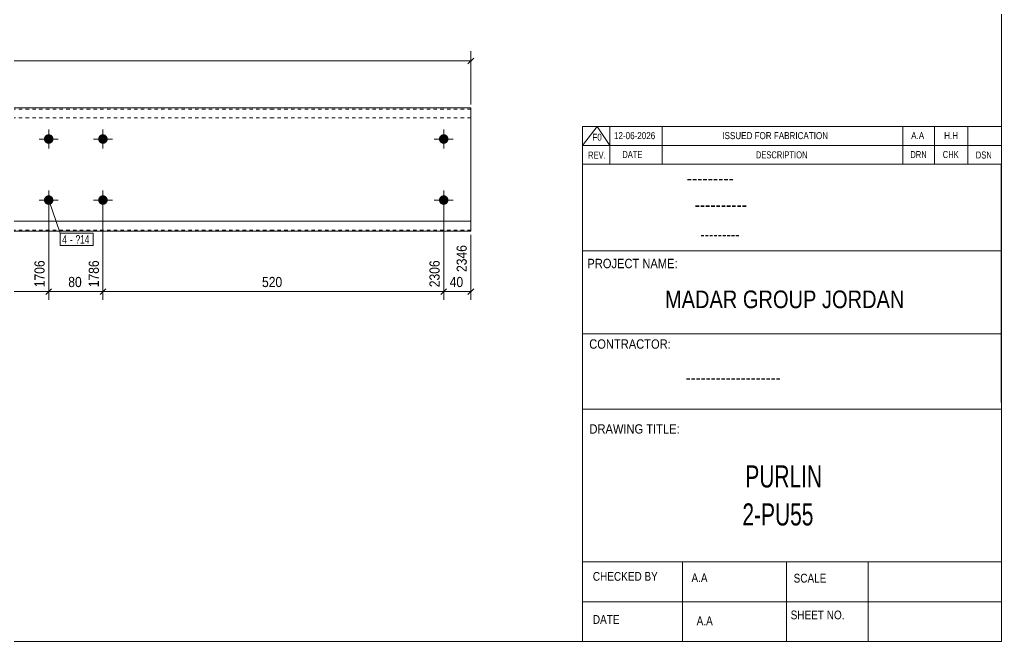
# Model space of a CAD drawing. Header units: millimetres. Extents: x 2 to 579, y 1 to 405.
# Drawn here: x 289.5 to 579, y 5 to 188.3 of the extents above; entities that cross this region are included whole.
import ezdxf

# ---------------------------------------------------------------- set-up
doc = ezdxf.new("R2010")
doc.units = ezdxf.units.MM
doc.linetypes.add('XKITLINE00', pattern=[0])
doc.linetypes.add('XKITLINE01', pattern=[4, 1, -1, 1, -1])
for name, color, linetype, lineweight in [('Bolt', 3, 'Continuous', 0), ('BoltMark', 7, 'Continuous', 0), ('Dimensions', 7, 'Continuous', 0), ('DrawingSheet', 5, 'Continuous', 0), ('OtherObjectType', 7, 'Continuous', 0), ('Part', 2, 'Continuous', 0)]:
    doc.layers.add(name, color=color, linetype=linetype, lineweight=lineweight)
doc.styles.add('@ARIAL_UNICODE_MS_BOLD', font='ARIAL.TTF')
doc.styles.add('ARIAL', font='ARIAL.TTF')
doc.styles.add('ARIAL_NARROW', font='ARIALN.TTF')
doc.styles.add('COMIC_SANS_MS_BOLD', font='COMICBD.TTF')
doc.styles.add('SWIS721_EX_BT', font='ARIAL.TTF')
doc.styles.add('SWISSE', font='ARIAL.TTF')

# ---------------------------------------------------------------- blocks, each defined once
blk = doc.blocks.new('*A2')
at = {"layer": 'Bolt'}
for points in [[(299.46, 153.06), (299.46, 153.02), (299.46, 152.99), (299.45, 152.95), (299.45, 152.92), (299.45, 152.89), (299.44, 152.85), (299.43, 152.82), (299.43, 152.79), (299.42, 152.75), (299.41, 152.72), (299.4, 152.69), (299.39, 152.65), (299.38, 152.62), (299.37, 152.59), (299.35, 152.56), (299.34, 152.52), (299.33, 152.49), (299.31, 152.46), (299.3, 152.43), (299.28, 152.4), (299.26, 152.37), (299.24, 152.34), (299.23, 152.31), (299.21, 152.29), (299.19, 152.26), (299.16, 152.23), (299.14, 152.2), (299.12, 152.18), (299.1, 152.15), (299.08, 152.13), (299.05, 152.1), (299.03, 152.08), (299, 152.05), (298.98, 152.03), (298.95, 152.01), (298.92, 151.99), (298.9, 151.97), (298.87, 151.95), (298.84, 151.93), (298.81, 151.91), (298.78, 151.89), (298.75, 151.87), (298.72, 151.86), (298.69, 151.84), (298.66, 151.83), (298.63, 151.81), (298.6, 151.8), (298.57, 151.79), (298.53, 151.77), (298.5, 151.76), (298.47, 151.75), (298.43, 151.74), (298.4, 151.73), (298.37, 151.73), (298.33, 151.72), (298.3, 151.71), (298.27, 151.71), (298.23, 151.7), (298.2, 151.7), (298.16, 151.7), (298.13, 151.69), (298.1, 151.69), (298.06, 151.69), (298.03, 151.69), (297.99, 151.69), (297.96, 151.7), (297.92, 151.7), (297.89, 151.7), (297.86, 151.71), (297.82, 151.71), (297.79, 151.72), (297.75, 151.73), (297.72, 151.73), (297.69, 151.74), (297.65, 151.75), (297.62, 151.76), (297.59, 151.77), (297.56, 151.79), (297.53, 151.8), (297.49, 151.81), (297.46, 151.83), (297.43, 151.84), (297.4, 151.86), (297.37, 151.87), (297.34, 151.89), (297.31, 151.91), (297.28, 151.93), (297.26, 151.95), (297.23, 151.97), (297.2, 151.99), (297.17, 152.01), (297.15, 152.03), (297.12, 152.05), (297.1, 152.08), (297.07, 152.1), (297.05, 152.13), (297.02, 152.15), (297, 152.18), (296.98, 152.2), (296.96, 152.23), (296.94, 152.26), (296.92, 152.29), (296.9, 152.31), (296.88, 152.34), (296.86, 152.37), (296.84, 152.4), (296.83, 152.43), (296.81, 152.46), (296.8, 152.49), (296.78, 152.52), (296.77, 152.56), (296.76, 152.59), (296.74, 152.62), (296.73, 152.65), (296.72, 152.69), (296.71, 152.72), (296.7, 152.75), (296.7, 152.79), (296.69, 152.82), (296.68, 152.85), (296.68, 152.89), (296.67, 152.92), (296.67, 152.95), (296.67, 152.99), (296.66, 153.02), (296.66, 153.06), (296.66, 153.09), (296.66, 153.13), (296.66, 153.16), (296.67, 153.2), (296.67, 153.23), (296.67, 153.26), (296.68, 153.3), (296.68, 153.33), (296.69, 153.37), (296.7, 153.4), (296.7, 153.43), (296.71, 153.47), (296.72, 153.5), (296.73, 153.53), (296.74, 153.56), (296.76, 153.6), (296.77, 153.63), (296.78, 153.66), (296.8, 153.69), (296.81, 153.72), (296.83, 153.75), (296.84, 153.78), (296.86, 153.81), (296.88, 153.84), (296.9, 153.87), (296.92, 153.9), (296.94, 153.93), (296.96, 153.95), (296.98, 153.98), (297, 154.01), (297.02, 154.03), (297.05, 154.06), (297.07, 154.08), (297.1, 154.11), (297.12, 154.13), (297.15, 154.15), (297.17, 154.17), (297.2, 154.2), (297.23, 154.22), (297.26, 154.24), (297.28, 154.26), (297.31, 154.27), (297.34, 154.29), (297.37, 154.31), (297.4, 154.33), (297.43, 154.34), (297.46, 154.36), (297.49, 154.37), (297.53, 154.39), (297.56, 154.4), (297.59, 154.41), (297.62, 154.42), (297.65, 154.43), (297.69, 154.44), (297.72, 154.45), (297.75, 154.46), (297.79, 154.47), (297.82, 154.47), (297.86, 154.48), (297.89, 154.48), (297.92, 154.49), (297.96, 154.49), (297.99, 154.49), (298.03, 154.49), (298.06, 154.49), (298.1, 154.49), (298.13, 154.49), (298.16, 154.49), (298.2, 154.49), (298.23, 154.48), (298.27, 154.48), (298.3, 154.47), (298.33, 154.47), (298.37, 154.46), (298.4, 154.45), (298.43, 154.44), (298.47, 154.43), (298.5, 154.42), (298.53, 154.41), (298.57, 154.4), (298.6, 154.39), (298.63, 154.37), (298.66, 154.36), (298.69, 154.34), (298.72, 154.33), (298.75, 154.31), (298.78, 154.29), (298.81, 154.27), (298.84, 154.26), (298.87, 154.24), (298.9, 154.22), (298.92, 154.2), (298.95, 154.17), (298.98, 154.15), (299, 154.13), (299.03, 154.11), (299.05, 154.08), (299.08, 154.06), (299.1, 154.03), (299.12, 154.01), (299.14, 153.98), (299.16, 153.95), (299.19, 153.93), (299.21, 153.9), (299.23, 153.87), (299.24, 153.84), (299.26, 153.81), (299.28, 153.78), (299.3, 153.75), (299.31, 153.72), (299.33, 153.69), (299.34, 153.66), (299.35, 153.63), (299.37, 153.6), (299.38, 153.56), (299.39, 153.53), (299.4, 153.5), (299.41, 153.47), (299.42, 153.43), (299.43, 153.4), (299.43, 153.37), (299.44, 153.33), (299.45, 153.3), (299.45, 153.26), (299.45, 153.23), (299.46, 153.2), (299.46, 153.16), (299.46, 153.13), (299.46, 153.09)], [(315.46, 153.06), (315.46, 153.02), (315.46, 152.99), (315.45, 152.95), (315.45, 152.92), (315.45, 152.89), (315.44, 152.85), (315.43, 152.82), (315.43, 152.79), (315.42, 152.75), (315.41, 152.72), (315.4, 152.69), (315.39, 152.65), (315.38, 152.62), (315.37, 152.59), (315.35, 152.56), (315.34, 152.52), (315.33, 152.49), (315.31, 152.46), (315.3, 152.43), (315.28, 152.4), (315.26, 152.37), (315.24, 152.34), (315.23, 152.31), (315.21, 152.29), (315.19, 152.26), (315.16, 152.23), (315.14, 152.2), (315.12, 152.18), (315.1, 152.15), (315.08, 152.13), (315.05, 152.1), (315.03, 152.08), (315, 152.05), (314.98, 152.03), (314.95, 152.01), (314.92, 151.99), (314.9, 151.97), (314.87, 151.95), (314.84, 151.93), (314.81, 151.91), (314.78, 151.89), (314.75, 151.87), (314.72, 151.86), (314.69, 151.84), (314.66, 151.83), (314.63, 151.81), (314.6, 151.8), (314.57, 151.79), (314.53, 151.77), (314.5, 151.76), (314.47, 151.75), (314.43, 151.74), (314.4, 151.73), (314.37, 151.73), (314.33, 151.72), (314.3, 151.71), (314.27, 151.71), (314.23, 151.7), (314.2, 151.7), (314.16, 151.7), (314.13, 151.69), (314.1, 151.69), (314.06, 151.69), (314.03, 151.69), (313.99, 151.69), (313.96, 151.7), (313.92, 151.7), (313.89, 151.7), (313.86, 151.71), (313.82, 151.71), (313.79, 151.72), (313.75, 151.73), (313.72, 151.73), (313.69, 151.74), (313.65, 151.75), (313.62, 151.76), (313.59, 151.77), (313.56, 151.79), (313.53, 151.8), (313.49, 151.81), (313.46, 151.83), (313.43, 151.84), (313.4, 151.86), (313.37, 151.87), (313.34, 151.89), (313.31, 151.91), (313.28, 151.93), (313.26, 151.95), (313.23, 151.97), (313.2, 151.99), (313.17, 152.01), (313.15, 152.03), (313.12, 152.05), (313.1, 152.08), (313.07, 152.1), (313.05, 152.13), (313.02, 152.15), (313, 152.18), (312.98, 152.2), (312.96, 152.23), (312.94, 152.26), (312.92, 152.29), (312.9, 152.31), (312.88, 152.34), (312.86, 152.37), (312.84, 152.4), (312.83, 152.43), (312.81, 152.46), (312.8, 152.49), (312.78, 152.52), (312.77, 152.56), (312.76, 152.59), (312.74, 152.62), (312.73, 152.65), (312.72, 152.69), (312.71, 152.72), (312.7, 152.75), (312.7, 152.79), (312.69, 152.82), (312.68, 152.85), (312.68, 152.89), (312.67, 152.92), (312.67, 152.95), (312.67, 152.99), (312.66, 153.02), (312.66, 153.06), (312.66, 153.09), (312.66, 153.13), (312.66, 153.16), (312.67, 153.2), (312.67, 153.23), (312.67, 153.26), (312.68, 153.3), (312.68, 153.33), (312.69, 153.37), (312.7, 153.4), (312.7, 153.43), (312.71, 153.47), (312.72, 153.5), (312.73, 153.53), (312.74, 153.56), (312.76, 153.6), (312.77, 153.63), (312.78, 153.66), (312.8, 153.69), (312.81, 153.72), (312.83, 153.75), (312.84, 153.78), (312.86, 153.81), (312.88, 153.84), (312.9, 153.87), (312.92, 153.9), (312.94, 153.93), (312.96, 153.95), (312.98, 153.98), (313, 154.01), (313.02, 154.03), (313.05, 154.06), (313.07, 154.08), (313.1, 154.11), (313.12, 154.13), (313.15, 154.15), (313.17, 154.17), (313.2, 154.2), (313.23, 154.22), (313.26, 154.24), (313.28, 154.26), (313.31, 154.27), (313.34, 154.29), (313.37, 154.31), (313.4, 154.33), (313.43, 154.34), (313.46, 154.36), (313.49, 154.37), (313.53, 154.39), (313.56, 154.4), (313.59, 154.41), (313.62, 154.42), (313.65, 154.43), (313.69, 154.44), (313.72, 154.45), (313.75, 154.46), (313.79, 154.47), (313.82, 154.47), (313.86, 154.48), (313.89, 154.48), (313.92, 154.49), (313.96, 154.49), (313.99, 154.49), (314.03, 154.49), (314.06, 154.49), (314.1, 154.49), (314.13, 154.49), (314.16, 154.49), (314.2, 154.49), (314.23, 154.48), (314.27, 154.48), (314.3, 154.47), (314.33, 154.47), (314.37, 154.46), (314.4, 154.45), (314.43, 154.44), (314.47, 154.43), (314.5, 154.42), (314.53, 154.41), (314.57, 154.4), (314.6, 154.39), (314.63, 154.37), (314.66, 154.36), (314.69, 154.34), (314.72, 154.33), (314.75, 154.31), (314.78, 154.29), (314.81, 154.27), (314.84, 154.26), (314.87, 154.24), (314.9, 154.22), (314.92, 154.2), (314.95, 154.17), (314.98, 154.15), (315, 154.13), (315.03, 154.11), (315.05, 154.08), (315.08, 154.06), (315.1, 154.03), (315.12, 154.01), (315.14, 153.98), (315.16, 153.95), (315.19, 153.93), (315.21, 153.9), (315.23, 153.87), (315.24, 153.84), (315.26, 153.81), (315.28, 153.78), (315.3, 153.75), (315.31, 153.72), (315.33, 153.69), (315.34, 153.66), (315.35, 153.63), (315.37, 153.6), (315.38, 153.56), (315.39, 153.53), (315.4, 153.5), (315.41, 153.47), (315.42, 153.43), (315.43, 153.4), (315.43, 153.37), (315.44, 153.33), (315.45, 153.3), (315.45, 153.26), (315.45, 153.23), (315.46, 153.2), (315.46, 153.16), (315.46, 153.13), (315.46, 153.09)], [(299.46, 135.06), (299.46, 135.02), (299.46, 134.99), (299.45, 134.95), (299.45, 134.92), (299.45, 134.89), (299.44, 134.85), (299.43, 134.82), (299.43, 134.79), (299.42, 134.75), (299.41, 134.72), (299.4, 134.69), (299.39, 134.65), (299.38, 134.62), (299.37, 134.59), (299.35, 134.56), (299.34, 134.52), (299.33, 134.49), (299.31, 134.46), (299.3, 134.43), (299.28, 134.4), (299.26, 134.37), (299.24, 134.34), (299.23, 134.31), (299.21, 134.29), (299.19, 134.26), (299.16, 134.23), (299.14, 134.2), (299.12, 134.18), (299.1, 134.15), (299.08, 134.13), (299.05, 134.1), (299.03, 134.08), (299, 134.05), (298.98, 134.03), (298.95, 134.01), (298.92, 133.99), (298.9, 133.97), (298.87, 133.95), (298.84, 133.93), (298.81, 133.91), (298.78, 133.89), (298.75, 133.87), (298.72, 133.86), (298.69, 133.84), (298.66, 133.83), (298.63, 133.81), (298.6, 133.8), (298.57, 133.79), (298.53, 133.77), (298.5, 133.76), (298.47, 133.75), (298.43, 133.74), (298.4, 133.73), (298.37, 133.73), (298.33, 133.72), (298.3, 133.71), (298.27, 133.71), (298.23, 133.7), (298.2, 133.7), (298.16, 133.7), (298.13, 133.69), (298.1, 133.69), (298.06, 133.69), (298.03, 133.69), (297.99, 133.69), (297.96, 133.7), (297.92, 133.7), (297.89, 133.7), (297.86, 133.71), (297.82, 133.71), (297.79, 133.72), (297.75, 133.73), (297.72, 133.73), (297.69, 133.74), (297.65, 133.75), (297.62, 133.76), (297.59, 133.77), (297.56, 133.79), (297.53, 133.8), (297.49, 133.81), (297.46, 133.83), (297.43, 133.84), (297.4, 133.86), (297.37, 133.87), (297.34, 133.89), (297.31, 133.91), (297.28, 133.93), (297.26, 133.95), (297.23, 133.97), (297.2, 133.99), (297.17, 134.01), (297.15, 134.03), (297.12, 134.05), (297.1, 134.08), (297.07, 134.1), (297.05, 134.13), (297.02, 134.15), (297, 134.18), (296.98, 134.2), (296.96, 134.23), (296.94, 134.26), (296.92, 134.29), (296.9, 134.31), (296.88, 134.34), (296.86, 134.37), (296.84, 134.4), (296.83, 134.43), (296.81, 134.46), (296.8, 134.49), (296.78, 134.52), (296.77, 134.56), (296.76, 134.59), (296.74, 134.62), (296.73, 134.65), (296.72, 134.69), (296.71, 134.72), (296.7, 134.75), (296.7, 134.79), (296.69, 134.82), (296.68, 134.85), (296.68, 134.89), (296.67, 134.92), (296.67, 134.95), (296.67, 134.99), (296.66, 135.02), (296.66, 135.06), (296.66, 135.09), (296.66, 135.13), (296.66, 135.16), (296.67, 135.2), (296.67, 135.23), (296.67, 135.26), (296.68, 135.3), (296.68, 135.33), (296.69, 135.37), (296.7, 135.4), (296.7, 135.43), (296.71, 135.47), (296.72, 135.5), (296.73, 135.53), (296.74, 135.56), (296.76, 135.6), (296.77, 135.63), (296.78, 135.66), (296.8, 135.69), (296.81, 135.72), (296.83, 135.75), (296.84, 135.78), (296.86, 135.81), (296.88, 135.84), (296.9, 135.87), (296.92, 135.9), (296.94, 135.93), (296.96, 135.95), (296.98, 135.98), (297, 136.01), (297.02, 136.03), (297.05, 136.06), (297.07, 136.08), (297.1, 136.11), (297.12, 136.13), (297.15, 136.15), (297.17, 136.17), (297.2, 136.2), (297.23, 136.22), (297.26, 136.24), (297.28, 136.26), (297.31, 136.27), (297.34, 136.29), (297.37, 136.31), (297.4, 136.33), (297.43, 136.34), (297.46, 136.36), (297.49, 136.37), (297.53, 136.39), (297.56, 136.4), (297.59, 136.41), (297.62, 136.42), (297.65, 136.43), (297.69, 136.44), (297.72, 136.45), (297.75, 136.46), (297.79, 136.47), (297.82, 136.47), (297.86, 136.48), (297.89, 136.48), (297.92, 136.49), (297.96, 136.49), (297.99, 136.49), (298.03, 136.49), (298.06, 136.49), (298.1, 136.49), (298.13, 136.49), (298.16, 136.49), (298.2, 136.49), (298.23, 136.48), (298.27, 136.48), (298.3, 136.47), (298.33, 136.47), (298.37, 136.46), (298.4, 136.45), (298.43, 136.44), (298.47, 136.43), (298.5, 136.42), (298.53, 136.41), (298.57, 136.4), (298.6, 136.39), (298.63, 136.37), (298.66, 136.36), (298.69, 136.34), (298.72, 136.33), (298.75, 136.31), (298.78, 136.29), (298.81, 136.27), (298.84, 136.26), (298.87, 136.24), (298.9, 136.22), (298.92, 136.2), (298.95, 136.17), (298.98, 136.15), (299, 136.13), (299.03, 136.11), (299.05, 136.08), (299.08, 136.06), (299.1, 136.03), (299.12, 136.01), (299.14, 135.98), (299.16, 135.95), (299.19, 135.93), (299.21, 135.9), (299.23, 135.87), (299.24, 135.84), (299.26, 135.81), (299.28, 135.78), (299.3, 135.75), (299.31, 135.72), (299.33, 135.69), (299.34, 135.66), (299.35, 135.63), (299.37, 135.6), (299.38, 135.56), (299.39, 135.53), (299.4, 135.5), (299.41, 135.47), (299.42, 135.43), (299.43, 135.4), (299.43, 135.37), (299.44, 135.33), (299.45, 135.3), (299.45, 135.26), (299.45, 135.23), (299.46, 135.2), (299.46, 135.16), (299.46, 135.13), (299.46, 135.09)], [(315.46, 135.06), (315.46, 135.02), (315.46, 134.99), (315.45, 134.95), (315.45, 134.92), (315.45, 134.89), (315.44, 134.85), (315.43, 134.82), (315.43, 134.79), (315.42, 134.75), (315.41, 134.72), (315.4, 134.69), (315.39, 134.65), (315.38, 134.62), (315.37, 134.59), (315.35, 134.56), (315.34, 134.52), (315.33, 134.49), (315.31, 134.46), (315.3, 134.43), (315.28, 134.4), (315.26, 134.37), (315.24, 134.34), (315.23, 134.31), (315.21, 134.29), (315.19, 134.26), (315.16, 134.23), (315.14, 134.2), (315.12, 134.18), (315.1, 134.15), (315.08, 134.13), (315.05, 134.1), (315.03, 134.08), (315, 134.05), (314.98, 134.03), (314.95, 134.01), (314.92, 133.99), (314.9, 133.97), (314.87, 133.95), (314.84, 133.93), (314.81, 133.91), (314.78, 133.89), (314.75, 133.87), (314.72, 133.86), (314.69, 133.84), (314.66, 133.83), (314.63, 133.81), (314.6, 133.8), (314.57, 133.79), (314.53, 133.77), (314.5, 133.76), (314.47, 133.75), (314.43, 133.74), (314.4, 133.73), (314.37, 133.73), (314.33, 133.72), (314.3, 133.71), (314.27, 133.71), (314.23, 133.7), (314.2, 133.7), (314.16, 133.7), (314.13, 133.69), (314.1, 133.69), (314.06, 133.69), (314.03, 133.69), (313.99, 133.69), (313.96, 133.7), (313.92, 133.7), (313.89, 133.7), (313.86, 133.71), (313.82, 133.71), (313.79, 133.72), (313.75, 133.73), (313.72, 133.73), (313.69, 133.74), (313.65, 133.75), (313.62, 133.76), (313.59, 133.77), (313.56, 133.79), (313.53, 133.8), (313.49, 133.81), (313.46, 133.83), (313.43, 133.84), (313.4, 133.86), (313.37, 133.87), (313.34, 133.89), (313.31, 133.91), (313.28, 133.93), (313.26, 133.95), (313.23, 133.97), (313.2, 133.99), (313.17, 134.01), (313.15, 134.03), (313.12, 134.05), (313.1, 134.08), (313.07, 134.1), (313.05, 134.13), (313.02, 134.15), (313, 134.18), (312.98, 134.2), (312.96, 134.23), (312.94, 134.26), (312.92, 134.29), (312.9, 134.31), (312.88, 134.34), (312.86, 134.37), (312.84, 134.4), (312.83, 134.43), (312.81, 134.46), (312.8, 134.49), (312.78, 134.52), (312.77, 134.56), (312.76, 134.59), (312.74, 134.62), (312.73, 134.65), (312.72, 134.69), (312.71, 134.72), (312.7, 134.75), (312.7, 134.79), (312.69, 134.82), (312.68, 134.85), (312.68, 134.89), (312.67, 134.92), (312.67, 134.95), (312.67, 134.99), (312.66, 135.02), (312.66, 135.06), (312.66, 135.09), (312.66, 135.13), (312.66, 135.16), (312.67, 135.2), (312.67, 135.23), (312.67, 135.26), (312.68, 135.3), (312.68, 135.33), (312.69, 135.37), (312.7, 135.4), (312.7, 135.43), (312.71, 135.47), (312.72, 135.5), (312.73, 135.53), (312.74, 135.56), (312.76, 135.6), (312.77, 135.63), (312.78, 135.66), (312.8, 135.69), (312.81, 135.72), (312.83, 135.75), (312.84, 135.78), (312.86, 135.81), (312.88, 135.84), (312.9, 135.87), (312.92, 135.9), (312.94, 135.93), (312.96, 135.95), (312.98, 135.98), (313, 136.01), (313.02, 136.03), (313.05, 136.06), (313.07, 136.08), (313.1, 136.11), (313.12, 136.13), (313.15, 136.15), (313.17, 136.17), (313.2, 136.2), (313.23, 136.22), (313.26, 136.24), (313.28, 136.26), (313.31, 136.27), (313.34, 136.29), (313.37, 136.31), (313.4, 136.33), (313.43, 136.34), (313.46, 136.36), (313.49, 136.37), (313.53, 136.39), (313.56, 136.4), (313.59, 136.41), (313.62, 136.42), (313.65, 136.43), (313.69, 136.44), (313.72, 136.45), (313.75, 136.46), (313.79, 136.47), (313.82, 136.47), (313.86, 136.48), (313.89, 136.48), (313.92, 136.49), (313.96, 136.49), (313.99, 136.49), (314.03, 136.49), (314.06, 136.49), (314.1, 136.49), (314.13, 136.49), (314.16, 136.49), (314.2, 136.49), (314.23, 136.48), (314.27, 136.48), (314.3, 136.47), (314.33, 136.47), (314.37, 136.46), (314.4, 136.45), (314.43, 136.44), (314.47, 136.43), (314.5, 136.42), (314.53, 136.41), (314.57, 136.4), (314.6, 136.39), (314.63, 136.37), (314.66, 136.36), (314.69, 136.34), (314.72, 136.33), (314.75, 136.31), (314.78, 136.29), (314.81, 136.27), (314.84, 136.26), (314.87, 136.24), (314.9, 136.22), (314.92, 136.2), (314.95, 136.17), (314.98, 136.15), (315, 136.13), (315.03, 136.11), (315.05, 136.08), (315.08, 136.06), (315.1, 136.03), (315.12, 136.01), (315.14, 135.98), (315.16, 135.95), (315.19, 135.93), (315.21, 135.9), (315.23, 135.87), (315.24, 135.84), (315.26, 135.81), (315.28, 135.78), (315.3, 135.75), (315.31, 135.72), (315.33, 135.69), (315.34, 135.66), (315.35, 135.63), (315.37, 135.6), (315.38, 135.56), (315.39, 135.53), (315.4, 135.5), (315.41, 135.47), (315.42, 135.43), (315.43, 135.4), (315.43, 135.37), (315.44, 135.33), (315.45, 135.3), (315.45, 135.26), (315.45, 135.23), (315.46, 135.2), (315.46, 135.16), (315.46, 135.13), (315.46, 135.09)]]:
    blk.add_hatch(color=3, dxfattribs=at).paths.add_polyline_path(points, flags=17)
at = {"layer": 'Bolt', "color": 3, "linetype": 'XKITLINE00', "lineweight": 0}
for p, q in [((298.06, 155.89), (298.06, 150.29)), ((314.06, 155.89), (314.06, 150.29)), ((300.86, 153.09), (295.26, 153.09)), ((316.86, 153.09), (311.26, 153.09)), ((298.06, 137.89), (298.06, 132.29)), ((314.06, 137.89), (314.06, 132.29)), ((300.86, 135.09), (295.26, 135.09)), ((316.86, 135.09), (311.26, 135.09))]:
    blk.add_line(p, q, dxfattribs=at)
blk = doc.blocks.new('*A3')
at = {"layer": 'Bolt'}
for points in [[(198.97, 153.06), (198.97, 153.02), (198.97, 152.99), (198.97, 152.95), (198.96, 152.92), (198.96, 152.89), (198.95, 152.85), (198.95, 152.82), (198.94, 152.79), (198.93, 152.75), (198.92, 152.72), (198.91, 152.69), (198.9, 152.65), (198.89, 152.62), (198.88, 152.59), (198.87, 152.56), (198.85, 152.52), (198.84, 152.49), (198.82, 152.46), (198.81, 152.43), (198.79, 152.4), (198.77, 152.37), (198.76, 152.34), (198.74, 152.31), (198.72, 152.29), (198.7, 152.26), (198.68, 152.23), (198.66, 152.2), (198.63, 152.18), (198.61, 152.15), (198.59, 152.13), (198.56, 152.1), (198.54, 152.08), (198.51, 152.05), (198.49, 152.03), (198.46, 152.01), (198.43, 151.99), (198.41, 151.97), (198.38, 151.95), (198.35, 151.93), (198.32, 151.91), (198.29, 151.89), (198.26, 151.87), (198.23, 151.86), (198.2, 151.84), (198.17, 151.83), (198.14, 151.81), (198.11, 151.8), (198.08, 151.79), (198.05, 151.77), (198.01, 151.76), (197.98, 151.75), (197.95, 151.74), (197.91, 151.73), (197.88, 151.73), (197.85, 151.72), (197.81, 151.71), (197.78, 151.71), (197.74, 151.7), (197.71, 151.7), (197.68, 151.7), (197.64, 151.69), (197.61, 151.69), (197.57, 151.69), (197.54, 151.69), (197.5, 151.69), (197.47, 151.7), (197.44, 151.7), (197.4, 151.7), (197.37, 151.71), (197.33, 151.71), (197.3, 151.72), (197.27, 151.73), (197.23, 151.73), (197.2, 151.74), (197.17, 151.75), (197.13, 151.76), (197.1, 151.77), (197.07, 151.79), (197.04, 151.8), (197.01, 151.81), (196.97, 151.83), (196.94, 151.84), (196.91, 151.86), (196.88, 151.87), (196.85, 151.89), (196.82, 151.91), (196.8, 151.93), (196.77, 151.95), (196.74, 151.97), (196.71, 151.99), (196.69, 152.01), (196.66, 152.03), (196.63, 152.05), (196.61, 152.08), (196.58, 152.1), (196.56, 152.13), (196.54, 152.15), (196.51, 152.18), (196.49, 152.2), (196.47, 152.23), (196.45, 152.26), (196.43, 152.29), (196.41, 152.31), (196.39, 152.34), (196.37, 152.37), (196.36, 152.4), (196.34, 152.43), (196.32, 152.46), (196.31, 152.49), (196.29, 152.52), (196.28, 152.56), (196.27, 152.59), (196.26, 152.62), (196.24, 152.65), (196.23, 152.69), (196.22, 152.72), (196.22, 152.75), (196.21, 152.79), (196.2, 152.82), (196.19, 152.85), (196.19, 152.89), (196.18, 152.92), (196.18, 152.95), (196.18, 152.99), (196.18, 153.02), (196.17, 153.06), (196.17, 153.09), (196.17, 153.13), (196.18, 153.16), (196.18, 153.2), (196.18, 153.23), (196.18, 153.26), (196.19, 153.3), (196.19, 153.33), (196.2, 153.37), (196.21, 153.4), (196.22, 153.43), (196.22, 153.47), (196.23, 153.5), (196.24, 153.53), (196.26, 153.56), (196.27, 153.6), (196.28, 153.63), (196.29, 153.66), (196.31, 153.69), (196.32, 153.72), (196.34, 153.75), (196.36, 153.78), (196.37, 153.81), (196.39, 153.84), (196.41, 153.87), (196.43, 153.9), (196.45, 153.93), (196.47, 153.95), (196.49, 153.98), (196.51, 154.01), (196.54, 154.03), (196.56, 154.06), (196.58, 154.08), (196.61, 154.11), (196.63, 154.13), (196.66, 154.15), (196.69, 154.17), (196.71, 154.2), (196.74, 154.22), (196.77, 154.24), (196.8, 154.26), (196.82, 154.27), (196.85, 154.29), (196.88, 154.31), (196.91, 154.33), (196.94, 154.34), (196.97, 154.36), (197.01, 154.37), (197.04, 154.39), (197.07, 154.4), (197.1, 154.41), (197.13, 154.42), (197.17, 154.43), (197.2, 154.44), (197.23, 154.45), (197.27, 154.46), (197.3, 154.47), (197.33, 154.47), (197.37, 154.48), (197.4, 154.48), (197.44, 154.49), (197.47, 154.49), (197.5, 154.49), (197.54, 154.49), (197.57, 154.49), (197.61, 154.49), (197.64, 154.49), (197.68, 154.49), (197.71, 154.49), (197.74, 154.48), (197.78, 154.48), (197.81, 154.47), (197.85, 154.47), (197.88, 154.46), (197.91, 154.45), (197.95, 154.44), (197.98, 154.43), (198.01, 154.42), (198.05, 154.41), (198.08, 154.4), (198.11, 154.39), (198.14, 154.37), (198.17, 154.36), (198.2, 154.34), (198.23, 154.33), (198.26, 154.31), (198.29, 154.29), (198.32, 154.27), (198.35, 154.26), (198.38, 154.24), (198.41, 154.22), (198.43, 154.2), (198.46, 154.17), (198.49, 154.15), (198.51, 154.13), (198.54, 154.11), (198.56, 154.08), (198.59, 154.06), (198.61, 154.03), (198.63, 154.01), (198.66, 153.98), (198.68, 153.95), (198.7, 153.93), (198.72, 153.9), (198.74, 153.87), (198.76, 153.84), (198.77, 153.81), (198.79, 153.78), (198.81, 153.75), (198.82, 153.72), (198.84, 153.69), (198.85, 153.66), (198.87, 153.63), (198.88, 153.6), (198.89, 153.56), (198.9, 153.53), (198.91, 153.5), (198.92, 153.47), (198.93, 153.43), (198.94, 153.4), (198.95, 153.37), (198.95, 153.33), (198.96, 153.3), (198.96, 153.26), (198.97, 153.23), (198.97, 153.2), (198.97, 153.16), (198.97, 153.13), (198.97, 153.09)], [(415.95, 153.06), (415.95, 153.02), (415.95, 152.99), (415.94, 152.95), (415.94, 152.92), (415.93, 152.89), (415.93, 152.85), (415.92, 152.82), (415.92, 152.79), (415.91, 152.75), (415.9, 152.72), (415.89, 152.69), (415.88, 152.65), (415.87, 152.62), (415.86, 152.59), (415.84, 152.56), (415.83, 152.52), (415.81, 152.49), (415.8, 152.46), (415.78, 152.43), (415.77, 152.4), (415.75, 152.37), (415.73, 152.34), (415.71, 152.31), (415.69, 152.29), (415.67, 152.26), (415.65, 152.23), (415.63, 152.2), (415.61, 152.18), (415.59, 152.15), (415.56, 152.13), (415.54, 152.1), (415.51, 152.08), (415.49, 152.05), (415.46, 152.03), (415.44, 152.01), (415.41, 151.99), (415.38, 151.97), (415.36, 151.95), (415.33, 151.93), (415.3, 151.91), (415.27, 151.89), (415.24, 151.87), (415.21, 151.86), (415.18, 151.84), (415.15, 151.83), (415.12, 151.81), (415.08, 151.8), (415.05, 151.79), (415.02, 151.77), (414.99, 151.76), (414.96, 151.75), (414.92, 151.74), (414.89, 151.73), (414.86, 151.73), (414.82, 151.72), (414.79, 151.71), (414.75, 151.71), (414.72, 151.7), (414.69, 151.7), (414.65, 151.7), (414.62, 151.69), (414.58, 151.69), (414.55, 151.69), (414.51, 151.69), (414.48, 151.69), (414.45, 151.7), (414.41, 151.7), (414.38, 151.7), (414.34, 151.71), (414.31, 151.71), (414.28, 151.72), (414.24, 151.73), (414.21, 151.73), (414.18, 151.74), (414.14, 151.75), (414.11, 151.76), (414.08, 151.77), (414.05, 151.79), (414.01, 151.8), (413.98, 151.81), (413.95, 151.83), (413.92, 151.84), (413.89, 151.86), (413.86, 151.87), (413.83, 151.89), (413.8, 151.91), (413.77, 151.93), (413.74, 151.95), (413.72, 151.97), (413.69, 151.99), (413.66, 152.01), (413.63, 152.03), (413.61, 152.05), (413.58, 152.08), (413.56, 152.1), (413.54, 152.13), (413.51, 152.15), (413.49, 152.18), (413.47, 152.2), (413.45, 152.23), (413.42, 152.26), (413.4, 152.29), (413.39, 152.31), (413.37, 152.34), (413.35, 152.37), (413.33, 152.4), (413.31, 152.43), (413.3, 152.46), (413.28, 152.49), (413.27, 152.52), (413.26, 152.56), (413.24, 152.59), (413.23, 152.62), (413.22, 152.65), (413.21, 152.69), (413.2, 152.72), (413.19, 152.75), (413.18, 152.79), (413.18, 152.82), (413.17, 152.85), (413.16, 152.89), (413.16, 152.92), (413.16, 152.95), (413.15, 152.99), (413.15, 153.02), (413.15, 153.06), (413.15, 153.09), (413.15, 153.13), (413.15, 153.16), (413.15, 153.2), (413.16, 153.23), (413.16, 153.26), (413.16, 153.3), (413.17, 153.33), (413.18, 153.37), (413.18, 153.4), (413.19, 153.43), (413.2, 153.47), (413.21, 153.5), (413.22, 153.53), (413.23, 153.56), (413.24, 153.6), (413.26, 153.63), (413.27, 153.66), (413.28, 153.69), (413.3, 153.72), (413.31, 153.75), (413.33, 153.78), (413.35, 153.81), (413.37, 153.84), (413.39, 153.87), (413.4, 153.9), (413.42, 153.93), (413.45, 153.95), (413.47, 153.98), (413.49, 154.01), (413.51, 154.03), (413.54, 154.06), (413.56, 154.08), (413.58, 154.11), (413.61, 154.13), (413.63, 154.15), (413.66, 154.17), (413.69, 154.2), (413.72, 154.22), (413.74, 154.24), (413.77, 154.26), (413.8, 154.27), (413.83, 154.29), (413.86, 154.31), (413.89, 154.33), (413.92, 154.34), (413.95, 154.36), (413.98, 154.37), (414.01, 154.39), (414.05, 154.4), (414.08, 154.41), (414.11, 154.42), (414.14, 154.43), (414.18, 154.44), (414.21, 154.45), (414.24, 154.46), (414.28, 154.47), (414.31, 154.47), (414.34, 154.48), (414.38, 154.48), (414.41, 154.49), (414.45, 154.49), (414.48, 154.49), (414.51, 154.49), (414.55, 154.49), (414.58, 154.49), (414.62, 154.49), (414.65, 154.49), (414.69, 154.49), (414.72, 154.48), (414.75, 154.48), (414.79, 154.47), (414.82, 154.47), (414.86, 154.46), (414.89, 154.45), (414.92, 154.44), (414.96, 154.43), (414.99, 154.42), (415.02, 154.41), (415.05, 154.4), (415.08, 154.39), (415.12, 154.37), (415.15, 154.36), (415.18, 154.34), (415.21, 154.33), (415.24, 154.31), (415.27, 154.29), (415.3, 154.27), (415.33, 154.26), (415.36, 154.24), (415.38, 154.22), (415.41, 154.2), (415.44, 154.17), (415.46, 154.15), (415.49, 154.13), (415.51, 154.11), (415.54, 154.08), (415.56, 154.06), (415.59, 154.03), (415.61, 154.01), (415.63, 153.98), (415.65, 153.95), (415.67, 153.93), (415.69, 153.9), (415.71, 153.87), (415.73, 153.84), (415.75, 153.81), (415.77, 153.78), (415.78, 153.75), (415.8, 153.72), (415.81, 153.69), (415.83, 153.66), (415.84, 153.63), (415.86, 153.6), (415.87, 153.56), (415.88, 153.53), (415.89, 153.5), (415.9, 153.47), (415.91, 153.43), (415.92, 153.4), (415.92, 153.37), (415.93, 153.33), (415.93, 153.3), (415.94, 153.26), (415.94, 153.23), (415.95, 153.2), (415.95, 153.16), (415.95, 153.13), (415.95, 153.09)], [(198.97, 135.06), (198.97, 135.02), (198.97, 134.99), (198.97, 134.95), (198.96, 134.92), (198.96, 134.89), (198.95, 134.85), (198.95, 134.82), (198.94, 134.79), (198.93, 134.75), (198.92, 134.72), (198.91, 134.69), (198.9, 134.65), (198.89, 134.62), (198.88, 134.59), (198.87, 134.56), (198.85, 134.52), (198.84, 134.49), (198.82, 134.46), (198.81, 134.43), (198.79, 134.4), (198.77, 134.37), (198.76, 134.34), (198.74, 134.31), (198.72, 134.29), (198.7, 134.26), (198.68, 134.23), (198.66, 134.2), (198.63, 134.18), (198.61, 134.15), (198.59, 134.13), (198.56, 134.1), (198.54, 134.08), (198.51, 134.05), (198.49, 134.03), (198.46, 134.01), (198.43, 133.99), (198.41, 133.97), (198.38, 133.95), (198.35, 133.93), (198.32, 133.91), (198.29, 133.89), (198.26, 133.87), (198.23, 133.86), (198.2, 133.84), (198.17, 133.83), (198.14, 133.81), (198.11, 133.8), (198.08, 133.79), (198.05, 133.77), (198.01, 133.76), (197.98, 133.75), (197.95, 133.74), (197.91, 133.73), (197.88, 133.73), (197.85, 133.72), (197.81, 133.71), (197.78, 133.71), (197.74, 133.7), (197.71, 133.7), (197.68, 133.7), (197.64, 133.69), (197.61, 133.69), (197.57, 133.69), (197.54, 133.69), (197.5, 133.69), (197.47, 133.7), (197.44, 133.7), (197.4, 133.7), (197.37, 133.71), (197.33, 133.71), (197.3, 133.72), (197.27, 133.73), (197.23, 133.73), (197.2, 133.74), (197.17, 133.75), (197.13, 133.76), (197.1, 133.77), (197.07, 133.79), (197.04, 133.8), (197.01, 133.81), (196.97, 133.83), (196.94, 133.84), (196.91, 133.86), (196.88, 133.87), (196.85, 133.89), (196.82, 133.91), (196.8, 133.93), (196.77, 133.95), (196.74, 133.97), (196.71, 133.99), (196.69, 134.01), (196.66, 134.03), (196.63, 134.05), (196.61, 134.08), (196.58, 134.1), (196.56, 134.13), (196.54, 134.15), (196.51, 134.18), (196.49, 134.2), (196.47, 134.23), (196.45, 134.26), (196.43, 134.29), (196.41, 134.31), (196.39, 134.34), (196.37, 134.37), (196.36, 134.4), (196.34, 134.43), (196.32, 134.46), (196.31, 134.49), (196.29, 134.52), (196.28, 134.56), (196.27, 134.59), (196.26, 134.62), (196.24, 134.65), (196.23, 134.69), (196.22, 134.72), (196.22, 134.75), (196.21, 134.79), (196.2, 134.82), (196.19, 134.85), (196.19, 134.89), (196.18, 134.92), (196.18, 134.95), (196.18, 134.99), (196.18, 135.02), (196.17, 135.06), (196.17, 135.09), (196.17, 135.13), (196.18, 135.16), (196.18, 135.2), (196.18, 135.23), (196.18, 135.26), (196.19, 135.3), (196.19, 135.33), (196.2, 135.37), (196.21, 135.4), (196.22, 135.43), (196.22, 135.47), (196.23, 135.5), (196.24, 135.53), (196.26, 135.56), (196.27, 135.6), (196.28, 135.63), (196.29, 135.66), (196.31, 135.69), (196.32, 135.72), (196.34, 135.75), (196.36, 135.78), (196.37, 135.81), (196.39, 135.84), (196.41, 135.87), (196.43, 135.9), (196.45, 135.93), (196.47, 135.95), (196.49, 135.98), (196.51, 136.01), (196.54, 136.03), (196.56, 136.06), (196.58, 136.08), (196.61, 136.11), (196.63, 136.13), (196.66, 136.15), (196.69, 136.17), (196.71, 136.2), (196.74, 136.22), (196.77, 136.24), (196.8, 136.26), (196.82, 136.27), (196.85, 136.29), (196.88, 136.31), (196.91, 136.33), (196.94, 136.34), (196.97, 136.36), (197.01, 136.37), (197.04, 136.39), (197.07, 136.4), (197.1, 136.41), (197.13, 136.42), (197.17, 136.43), (197.2, 136.44), (197.23, 136.45), (197.27, 136.46), (197.3, 136.47), (197.33, 136.47), (197.37, 136.48), (197.4, 136.48), (197.44, 136.49), (197.47, 136.49), (197.5, 136.49), (197.54, 136.49), (197.57, 136.49), (197.61, 136.49), (197.64, 136.49), (197.68, 136.49), (197.71, 136.49), (197.74, 136.48), (197.78, 136.48), (197.81, 136.47), (197.85, 136.47), (197.88, 136.46), (197.91, 136.45), (197.95, 136.44), (197.98, 136.43), (198.01, 136.42), (198.05, 136.41), (198.08, 136.4), (198.11, 136.39), (198.14, 136.37), (198.17, 136.36), (198.2, 136.34), (198.23, 136.33), (198.26, 136.31), (198.29, 136.29), (198.32, 136.27), (198.35, 136.26), (198.38, 136.24), (198.41, 136.22), (198.43, 136.2), (198.46, 136.17), (198.49, 136.15), (198.51, 136.13), (198.54, 136.11), (198.56, 136.08), (198.59, 136.06), (198.61, 136.03), (198.63, 136.01), (198.66, 135.98), (198.68, 135.95), (198.7, 135.93), (198.72, 135.9), (198.74, 135.87), (198.76, 135.84), (198.77, 135.81), (198.79, 135.78), (198.81, 135.75), (198.82, 135.72), (198.84, 135.69), (198.85, 135.66), (198.87, 135.63), (198.88, 135.6), (198.89, 135.56), (198.9, 135.53), (198.91, 135.5), (198.92, 135.47), (198.93, 135.43), (198.94, 135.4), (198.95, 135.37), (198.95, 135.33), (198.96, 135.3), (198.96, 135.26), (198.97, 135.23), (198.97, 135.2), (198.97, 135.16), (198.97, 135.13), (198.97, 135.09)], [(415.95, 135.06), (415.95, 135.02), (415.95, 134.99), (415.94, 134.95), (415.94, 134.92), (415.93, 134.89), (415.93, 134.85), (415.92, 134.82), (415.92, 134.79), (415.91, 134.75), (415.9, 134.72), (415.89, 134.69), (415.88, 134.65), (415.87, 134.62), (415.86, 134.59), (415.84, 134.56), (415.83, 134.52), (415.81, 134.49), (415.8, 134.46), (415.78, 134.43), (415.77, 134.4), (415.75, 134.37), (415.73, 134.34), (415.71, 134.31), (415.69, 134.29), (415.67, 134.26), (415.65, 134.23), (415.63, 134.2), (415.61, 134.18), (415.59, 134.15), (415.56, 134.13), (415.54, 134.1), (415.51, 134.08), (415.49, 134.05), (415.46, 134.03), (415.44, 134.01), (415.41, 133.99), (415.38, 133.97), (415.36, 133.95), (415.33, 133.93), (415.3, 133.91), (415.27, 133.89), (415.24, 133.87), (415.21, 133.86), (415.18, 133.84), (415.15, 133.83), (415.12, 133.81), (415.08, 133.8), (415.05, 133.79), (415.02, 133.77), (414.99, 133.76), (414.96, 133.75), (414.92, 133.74), (414.89, 133.73), (414.86, 133.73), (414.82, 133.72), (414.79, 133.71), (414.75, 133.71), (414.72, 133.7), (414.69, 133.7), (414.65, 133.7), (414.62, 133.69), (414.58, 133.69), (414.55, 133.69), (414.51, 133.69), (414.48, 133.69), (414.45, 133.7), (414.41, 133.7), (414.38, 133.7), (414.34, 133.71), (414.31, 133.71), (414.28, 133.72), (414.24, 133.73), (414.21, 133.73), (414.18, 133.74), (414.14, 133.75), (414.11, 133.76), (414.08, 133.77), (414.05, 133.79), (414.01, 133.8), (413.98, 133.81), (413.95, 133.83), (413.92, 133.84), (413.89, 133.86), (413.86, 133.87), (413.83, 133.89), (413.8, 133.91), (413.77, 133.93), (413.74, 133.95), (413.72, 133.97), (413.69, 133.99), (413.66, 134.01), (413.63, 134.03), (413.61, 134.05), (413.58, 134.08), (413.56, 134.1), (413.54, 134.13), (413.51, 134.15), (413.49, 134.18), (413.47, 134.2), (413.45, 134.23), (413.42, 134.26), (413.4, 134.29), (413.39, 134.31), (413.37, 134.34), (413.35, 134.37), (413.33, 134.4), (413.31, 134.43), (413.3, 134.46), (413.28, 134.49), (413.27, 134.52), (413.26, 134.56), (413.24, 134.59), (413.23, 134.62), (413.22, 134.65), (413.21, 134.69), (413.2, 134.72), (413.19, 134.75), (413.18, 134.79), (413.18, 134.82), (413.17, 134.85), (413.16, 134.89), (413.16, 134.92), (413.16, 134.95), (413.15, 134.99), (413.15, 135.02), (413.15, 135.06), (413.15, 135.09), (413.15, 135.13), (413.15, 135.16), (413.15, 135.2), (413.16, 135.23), (413.16, 135.26), (413.16, 135.3), (413.17, 135.33), (413.18, 135.37), (413.18, 135.4), (413.19, 135.43), (413.2, 135.47), (413.21, 135.5), (413.22, 135.53), (413.23, 135.56), (413.24, 135.6), (413.26, 135.63), (413.27, 135.66), (413.28, 135.69), (413.3, 135.72), (413.31, 135.75), (413.33, 135.78), (413.35, 135.81), (413.37, 135.84), (413.39, 135.87), (413.4, 135.9), (413.42, 135.93), (413.45, 135.95), (413.47, 135.98), (413.49, 136.01), (413.51, 136.03), (413.54, 136.06), (413.56, 136.08), (413.58, 136.11), (413.61, 136.13), (413.63, 136.15), (413.66, 136.17), (413.69, 136.2), (413.72, 136.22), (413.74, 136.24), (413.77, 136.26), (413.8, 136.27), (413.83, 136.29), (413.86, 136.31), (413.89, 136.33), (413.92, 136.34), (413.95, 136.36), (413.98, 136.37), (414.01, 136.39), (414.05, 136.4), (414.08, 136.41), (414.11, 136.42), (414.14, 136.43), (414.18, 136.44), (414.21, 136.45), (414.24, 136.46), (414.28, 136.47), (414.31, 136.47), (414.34, 136.48), (414.38, 136.48), (414.41, 136.49), (414.45, 136.49), (414.48, 136.49), (414.51, 136.49), (414.55, 136.49), (414.58, 136.49), (414.62, 136.49), (414.65, 136.49), (414.69, 136.49), (414.72, 136.48), (414.75, 136.48), (414.79, 136.47), (414.82, 136.47), (414.86, 136.46), (414.89, 136.45), (414.92, 136.44), (414.96, 136.43), (414.99, 136.42), (415.02, 136.41), (415.05, 136.4), (415.08, 136.39), (415.12, 136.37), (415.15, 136.36), (415.18, 136.34), (415.21, 136.33), (415.24, 136.31), (415.27, 136.29), (415.3, 136.27), (415.33, 136.26), (415.36, 136.24), (415.38, 136.22), (415.41, 136.2), (415.44, 136.17), (415.46, 136.15), (415.49, 136.13), (415.51, 136.11), (415.54, 136.08), (415.56, 136.06), (415.59, 136.03), (415.61, 136.01), (415.63, 135.98), (415.65, 135.95), (415.67, 135.93), (415.69, 135.9), (415.71, 135.87), (415.73, 135.84), (415.75, 135.81), (415.77, 135.78), (415.78, 135.75), (415.8, 135.72), (415.81, 135.69), (415.83, 135.66), (415.84, 135.63), (415.86, 135.6), (415.87, 135.56), (415.88, 135.53), (415.89, 135.5), (415.9, 135.47), (415.91, 135.43), (415.92, 135.4), (415.92, 135.37), (415.93, 135.33), (415.93, 135.3), (415.94, 135.26), (415.94, 135.23), (415.95, 135.2), (415.95, 135.16), (415.95, 135.13), (415.95, 135.09)]]:
    blk.add_hatch(color=3, dxfattribs=at).paths.add_polyline_path(points, flags=17)
at = {"layer": 'Bolt', "color": 3, "linetype": 'XKITLINE00', "lineweight": 0}
for p, q in [((197.57, 155.89), (197.57, 150.29)), ((414.55, 155.89), (414.55, 150.29)), ((200.37, 153.09), (194.77, 153.09)), ((417.35, 153.09), (411.75, 153.09)), ((197.57, 137.89), (197.57, 132.29)), ((414.55, 137.89), (414.55, 132.29)), ((200.37, 135.09), (194.77, 135.09)), ((417.35, 135.09), (411.75, 135.09))]:
    blk.add_line(p, q, dxfattribs=at)
blk = doc.blocks.new('*A4')
at = {"layer": 'Part', "color": 2, "linetype": 'XKITLINE00', "lineweight": 0}
for p, q in [((364.26, 162.29), (247.87, 162.29)), ((422.55, 162.29), (364.36, 162.29)), ((422.55, 125.89), (422.55, 162.29)), ((364.26, 128.89), (247.87, 128.89)), ((422.55, 128.89), (364.36, 128.89)), ((247.87, 125.89), (364.26, 125.89)), ((364.36, 125.89), (422.55, 125.89))]:
    blk.add_line(p, q, dxfattribs=at)
at = {"layer": 'Part', "color": 7, "linetype": 'XKITLINE01', "lineweight": 0}
for p, q in [((364.26, 161.93), (247.87, 161.93)), ((364.26, 159.29), (247.87, 159.29)), ((422.55, 161.93), (364.36, 161.93)), ((422.55, 159.29), (364.36, 159.29)), ((364.26, 126.25), (247.87, 126.25)), ((422.55, 126.25), (364.36, 126.25))]:
    blk.add_line(p, q, dxfattribs=at)
blk = doc.blocks.new('*A9')
at = {"layer": 'DrawingSheet', "color": 5, "linetype": 'XKITLINE00', "lineweight": 0}
for p, q in [((579, 5), (579, 405)), ((5, 5), (579, 5))]:
    blk.add_line(p, q, dxfattribs=at)
blk = doc.blocks.new('*A12')
at = {"layer": 'OtherObjectType', "color": 7, "linetype": 'XKITLINE00', "lineweight": 0}
for p, q in [((455.5, 156.76), (579, 156.76)), ((455.5, 151.21), (459.82, 156.76)), ((455.5, 151.21), (455.5, 156.76)), ((459.82, 156.76), (463.53, 151.21)), ((463.53, 151.21), (463.53, 156.76)), ((478.97, 151.21), (478.97, 156.76)), ((549.98, 151.21), (549.98, 156.76)), ((559.24, 151.21), (559.24, 156.76)), ((569.12, 151.21), (569.12, 156.76)), ((579, 151.21), (579, 156.76)), ((455.5, 151.21), (579, 151.21)), ((455.5, 145.65), (455.5, 151.21)), ((459.21, 151.21), (579, 151.21)), ((463.53, 145.65), (463.53, 151.21)), ((478.97, 145.65), (478.97, 151.21)), ((549.98, 145.65), (549.98, 151.21)), ((559.24, 145.65), (559.24, 151.21)), ((569.12, 145.65), (569.12, 151.21)), ((579, 145.65), (579, 151.21))]:
    blk.add_line(p, q, dxfattribs=at)
at = {"layer": 'OtherObjectType', "color": 7, "style": 'ARIAL_NARROW'}
for s, height, width, p in [('F0', 2.058, 1.008832, (458.4, 152.59)), ('12-06-2026', 2.058, 1.008832, (464.76, 153.06)), ('ISSUED FOR FABRICATION', 2.0583, 1.008832, (496.71, 153.06)), ('A.A', 2.058, 1.008832, (552.4, 153.06)), ('H.H', 2.058, 1.008832, (562.13, 153.06)), ('REV.', 2.058, 0.907949, (457.13, 147.31)), ('DATE', 2.058, 0.907949, (467.23, 147.5)), ('DESCRIPTION', 2.0583, 0.907949, (506.61, 147.39)), ('DRN', 2.058, 0.907949, (552.17, 147.47)), ('CHK', 2.058, 0.907949, (561.72, 147.5)), ('DSN', 2.058, 0.907949, (571.47, 147.35))]:
    blk.add_text(s, height=height, dxfattribs=dict(at, width=width)).set_placement(p)
blk = doc.blocks.new('*A14')
at = {"layer": 'OtherObjectType', "color": 2, "linetype": 'XKITLINE00', "lineweight": 0}
for p, q in [((455.5, 145.65), (579, 145.65)), ((455.5, 5), (455.5, 145.64)), ((578.98, 145.64), (579, 5)), ((579, 120.14), (455.5, 120.14)), ((455.5, 95.63), (579, 95.63)), ((579, 73.49), (455.5, 73.49)), ((579, 28.4), (455.5, 28.4)), ((484.94, 28.4), (484.94, 5)), ((515.62, 5), (515.62, 28.4)), ((539.75, 5), (539.75, 28.4)), ((579, 16.7), (455.5, 16.7)), ((579, 5), (455.5, 5))]:
    blk.add_line(p, q, dxfattribs=at)
at = {"layer": 'OtherObjectType', "color": 4, "style": '@ARIAL_UNICODE_MS_BOLD', "width": 0.85}
blk.add_text('---------', height=3.9, dxfattribs=at).set_placement((486.23, 139.59))
at = {"layer": 'OtherObjectType', "color": 7, "style": 'ARIAL', "width": 0.85}
for s, height, p in [('----------', 3.9, (488.56, 131.77)), ('---------', 3.25, (490.21, 123.31))]:
    blk.add_text(s, height=height, dxfattribs=at).set_placement(p)
at = {"layer": 'OtherObjectType', "color": 3, "width": 0.85}
for s, style, p in [('PROJECT NAME:', 'SWIS721_EX_BT', (456.92, 115.01)), ('CONTRACTOR:', 'SWISSE', (457.47, 91.27)), ('DRAWING TITLE:', 'SWIS721_EX_BT', (457.53, 66.24))]:
    blk.add_text(s, height=2.7618, dxfattribs=dict(at, style=style)).set_placement(p)
at = {"layer": 'OtherObjectType', "color": 7, "width": 0.85}
for s, height, p in [('MADAR GROUP JORDAN', 5.2, (479.79, 103.23)), ('CHECKED BY', 2.592, (458.53, 22.86)), ('A.A', 2.592, (487.61, 22.45)), ('SCALE', 2.592, (517.74, 22.33)), ('DATE', 2.592, (458.54, 10.16)), ('A.A', 2.592, (489.14, 9.76)), ('SHEET NO.', 2.592, (516.87, 11.49))]:
    blk.add_text(s, height=height, dxfattribs=at).set_placement(p)
at = {"layer": 'OtherObjectType', "color": 1}
for s, height, style, width, p in [('-------------------', 3.9, 'COMIC_SANS_MS_BOLD', 0.85, (485.87, 80.86)), ('PURLIN', 6.5, 'ARIAL', 0.68, (503.5, 50.37)), ('2-PU55', 6.5, 'ARIAL', 0.68, (502.64, 39.17))]:
    blk.add_text(s, height=height, dxfattribs=dict(at, style=style, width=width)).set_placement(p)
blk = doc.blocks.new('*A21')
at = {"layer": 'Dimensions', "color": 7, "linetype": 'XKITLINE00', "lineweight": 0}
for p, q in [((423.4, 176.94), (421.7, 175.24)), ((422.55, 163.29), (422.55, 178.94)), ((27.5, 176.09), (422.55, 176.09))]:
    blk.add_line(p, q, dxfattribs=at)
at = {"layer": 'Dimensions', "color": 3}
blk.add_point((422.55, 176.09), dxfattribs=at)
blk = doc.blocks.new('*A25')
at = {"layer": 'Dimensions', "color": 7, "linetype": 'XKITLINE00', "lineweight": 0}
for p, q in [((197.57, 134.09), (197.57, 105.69)), ((298.06, 134.09), (298.06, 105.69)), ((198.42, 108.94), (196.72, 107.24)), ((197.57, 108.09), (298.06, 108.09)), ((298.91, 108.94), (297.21, 107.24))]:
    blk.add_line(p, q, dxfattribs=at)
at = {"layer": 'Dimensions', "color": 3}
for p in [(197.57, 108.09), (298.06, 108.09)]:
    blk.add_point(p, dxfattribs=at)
at = {"layer": 'Dimensions', "color": 3, "style": 'ARIAL', "width": 0.85}
blk.add_text('1706', height=3, rotation=90.0002, dxfattribs=at).set_placement((296.86, 109.39))
blk.add_text('520', height=3, dxfattribs=at).set_placement((244.48, 109.44))
blk = doc.blocks.new('*A26')
at = {"layer": 'Dimensions', "color": 7, "linetype": 'XKITLINE00', "lineweight": 0}
for p, q in [((298.06, 134.09), (298.06, 105.69)), ((314.06, 134.09), (314.06, 105.69)), ((298.91, 108.94), (297.21, 107.24)), ((298.06, 108.09), (314.06, 108.09)), ((314.91, 108.94), (313.21, 107.24))]:
    blk.add_line(p, q, dxfattribs=at)
at = {"layer": 'Dimensions', "color": 3}
for p in [(298.06, 108.09), (314.06, 108.09)]:
    blk.add_point(p, dxfattribs=at)
at = {"layer": 'Dimensions', "color": 3, "style": 'ARIAL', "width": 0.85}
blk.add_text('1786', height=3, rotation=90.0002, dxfattribs=at).set_placement((312.86, 109.39))
blk.add_text('80', height=3, dxfattribs=at).set_placement((303.84, 109.44))
blk = doc.blocks.new('*A27')
at = {"layer": 'Dimensions', "color": 7, "linetype": 'XKITLINE00', "lineweight": 0}
for p, q in [((314.06, 134.09), (314.06, 105.69)), ((414.55, 134.09), (414.55, 105.69)), ((314.91, 108.94), (313.21, 107.24)), ((314.06, 108.09), (414.55, 108.09)), ((415.4, 108.94), (413.7, 107.24))]:
    blk.add_line(p, q, dxfattribs=at)
at = {"layer": 'Dimensions', "color": 3}
for p in [(314.06, 108.09), (414.55, 108.09)]:
    blk.add_point(p, dxfattribs=at)
at = {"layer": 'Dimensions', "color": 3, "style": 'ARIAL', "width": 0.85}
blk.add_text('2306', height=3, rotation=90.0002, dxfattribs=at).set_placement((413.35, 109.39))
blk.add_text('520', height=3, dxfattribs=at).set_placement((360.97, 109.44))
blk = doc.blocks.new('*A28')
at = {"layer": 'Dimensions', "color": 7, "linetype": 'XKITLINE00', "lineweight": 0}
for p, q in [((414.55, 134.09), (414.55, 105.69)), ((422.55, 124.89), (422.55, 105.69)), ((415.4, 108.94), (413.7, 107.24)), ((414.55, 108.09), (422.55, 108.09)), ((423.4, 108.94), (421.7, 107.24))]:
    blk.add_line(p, q, dxfattribs=at)
at = {"layer": 'Dimensions', "color": 3}
for p in [(414.55, 108.09), (422.55, 108.09)]:
    blk.add_point(p, dxfattribs=at)
at = {"layer": 'Dimensions', "color": 3, "style": 'ARIAL', "width": 0.85}
blk.add_text('2346', height=3, rotation=90.0002, dxfattribs=at).set_placement((421.35, 113.89))
blk.add_text('40', height=3, dxfattribs=at).set_placement((416.32, 109.44))
blk = doc.blocks.new('*A29')
at = {"layer": 'BoltMark', "color": 7, "linetype": 'XKITLINE00', "lineweight": 0}
for p, q in [((298.06, 135.09), (301.47, 125.35)), ((301.47, 125.35), (311.16, 125.35)), ((301.47, 121.65), (301.47, 125.35)), ((311.16, 121.65), (311.16, 125.35)), ((301.47, 121.65), (311.16, 121.65))]:
    blk.add_line(p, q, dxfattribs=at)
at = {"layer": 'BoltMark', "color": 3, "style": 'ARIAL_NARROW', "width": 0.85}
for s, p in [('4', (302.07, 122.25)), ('?14', (306, 122.25)), ('-', (304.34, 122.25))]:
    blk.add_text(s, height=2.5, dxfattribs=at).set_placement(p)

msp = doc.modelspace()

# ---------------------------------------------------------------- block references
at = {"lineweight": 0}
for name in ['*A9', '*A21', '*A12', '*A3', '*A2', '*A14', '*A25', '*A26', '*A29', '*A27', '*A28']:
    msp.add_blockref(name, (0, 0), dxfattribs=at)
at = {"layer": 'Part', "lineweight": 0}
msp.add_blockref('*A4', (0, 0), dxfattribs=at)

doc.saveas('drawing.dxf')
